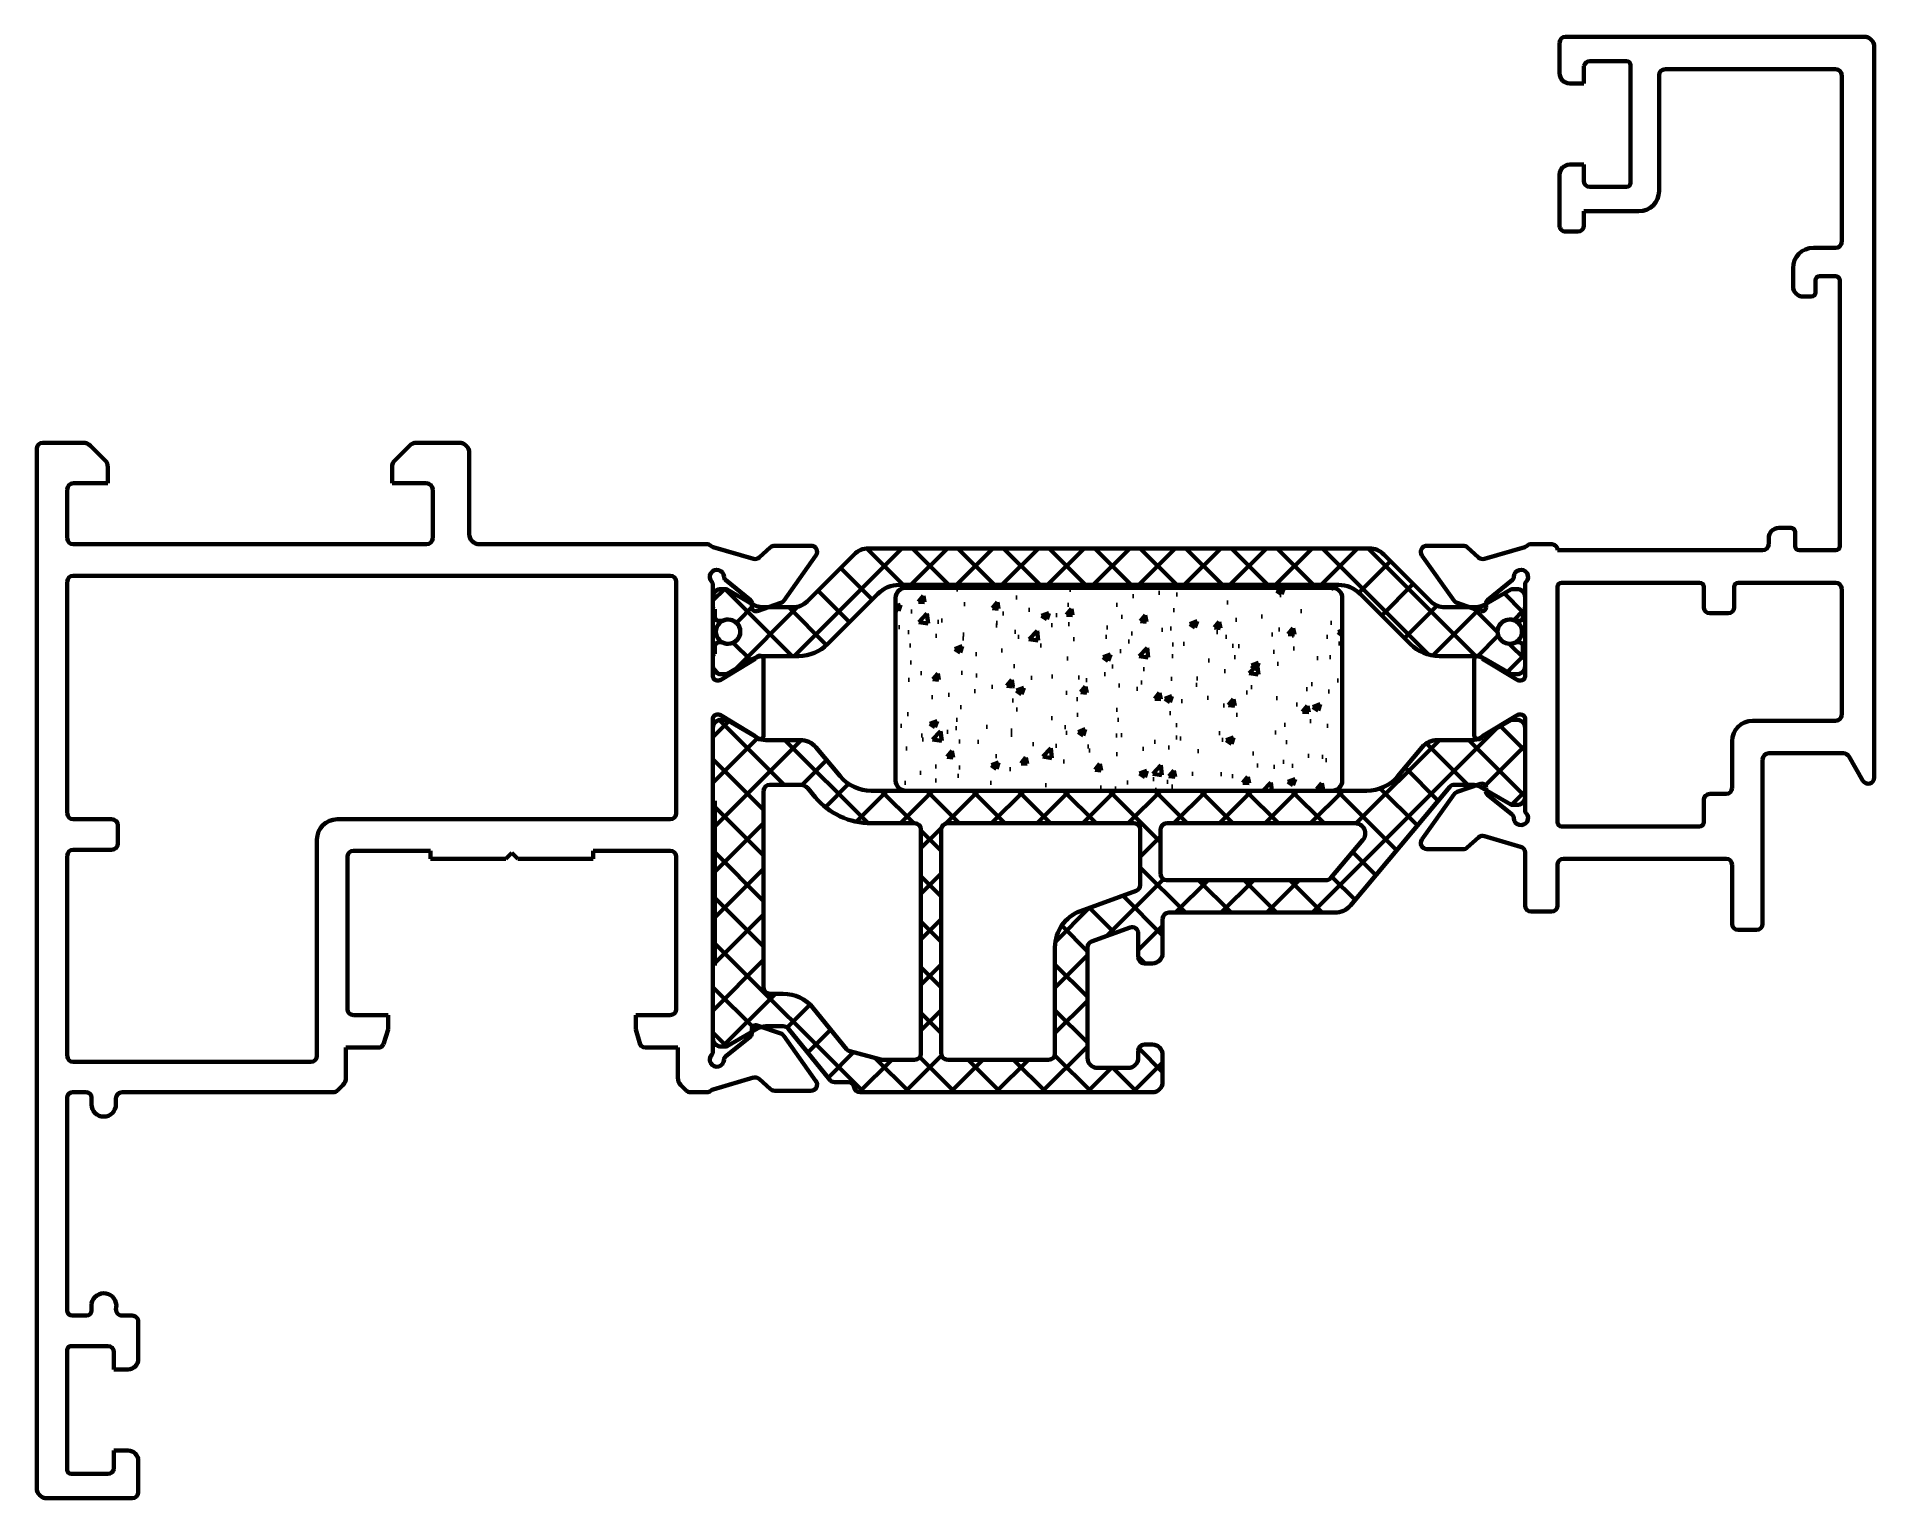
# Model space of a CAD drawing. Header units: millimetres. Extents: x 136.8 to 227.3, y 19.2 to 91.2.
import ezdxf

# ---------------------------------------------------------------- set-up
doc = ezdxf.new("R2010")
doc.units = ezdxf.units.MM
pattern_1 = [(45, (-84.1637, 0), (-1.122532, 1.122532), []), (135, (-84.1637, 0), (-1.122532, -1.122532), [])]

msp = doc.modelspace()

# ---------------------------------------------------------------- hatches: boundary and pattern name
at = {"lineweight": 100}
h = msp.add_hatch(dxfattribs=at)
h.set_pattern_fill('ANSI37', color=8, scale=0.5, style=0)
h.set_pattern_definition(pattern_1)
h.paths.add_polyline_path([(203.111, 65.677, 0.198912), (202.404, 65.97), (190.068, 65.97), (177.732, 65.97, 0.198912), (177.025, 65.677), (174.711, 63.363, -0.198912), (174.004, 63.07), (172.609, 63.07, -0.131652), (172.009, 63.231), (170.775, 63.943, 0.131652), (170.675, 63.97), (170.468, 63.97, 0.414214), (170.068, 63.57), (170.068, 63.07, 0.414214), (170.168, 62.97), (170.168, 62.595, 0.499842), (170.424, 62.403, 0.176375), (170.56, 62.412, -0.551005), (171.418, 61.87, -0.548704), (170.564, 61.326, 0.181898), (170.424, 61.337, 0.499842), (170.168, 61.145), (170.168, 60.77, 0.414214), (170.068, 60.67), (170.068, 60.17, 0.414214), (170.468, 59.77), (170.675, 59.77, 0.131652), (170.775, 59.797), (172.009, 60.509, -0.131652), (172.609, 60.67), (174.301, 60.67, 0.198912), (175.715, 61.256), (178.19, 63.731, -0.198912), (179.25, 64.17), (190.068, 64.17), (200.885, 64.17, -0.198912), (201.946, 63.731), (204.421, 61.256, 0.198912), (205.835, 60.67), (207.527, 60.67, -0.131652), (208.127, 60.509), (209.361, 59.797, 0.131652), (209.461, 59.77), (209.668, 59.77, 0.414214), (210.068, 60.17), (210.068, 60.67, 0.414214), (209.968, 60.77), (209.968, 61.145, 0.499842), (209.712, 61.337, 0.181925), (209.571, 61.326, -1.575631), (209.575, 62.412, 0.176826), (209.712, 62.403, 0.499842), (209.968, 62.595), (209.968, 62.97, 0.414214), (210.068, 63.07), (210.068, 63.57, 0.414214), (209.668, 63.97), (209.461, 63.97, 0.131652), (209.361, 63.943), (208.127, 63.231, -0.131652), (207.527, 63.07), (206.132, 63.07, -0.198912), (205.425, 63.363)])
h = msp.add_hatch(dxfattribs=at)
h.set_pattern_fill('AR-CONC', color=8, scale=0.02, style=0)
h.set_pattern_definition([(50, (-84.1637, 0), (3.643693, -0.318782), [0.381, -4.191]), (355, (-84.1637, 0), (-0.70487, 3.821137), [0.3048, -3.35281]), (100.4514, (-83.86, -0.0266), (2.938825, 3.502355), [0.3238, -3.561805]), (46.1842, (-84.1637, 1.016), (5.42158, -0.84085), [0.5715, -6.2865]), (96.6356, (-83.712, 0.946), (4.74808, 4.94852), [0.4857, -5.34271]), (351.1842, (-84.164, 1.016), (4.74808, 4.94852), [0.4572, -5.02919]), (21, (-83.6557, 0.762), (3.032288, -2.045304), [0.381, -4.191]), (326, (-83.6557, 0.762), (1.23604, 3.68376), [0.3048, -3.3528]), (71.4514, (-83.403, 0.5916), (4.26833, 1.638455), [0.3238, -3.5618]), (37.5, (-84.1637, 0), (0.061772, 1.691101), [0, -3.31216, 0, -3.4036, 0, -3.3655]), (7.5, (-84.1637, 0), (1.336393, 2.003611), [0, -1.94056, 0, -3.23596, 0, -1.2827]), (327.5, (-85.2966, 0), (2.711812, -0.114575), [0, -1.27, 0, -3.9624, 0, -5.2578]), (317.5, (-85.8046, 0), (2.962584, 0.50853), [0, -1.651, 0, -2.63144, 0, -3.7338])])
edge = h.paths.add_edge_path()
edge.add_line((179.568, 64.031), (200.568, 64.031))
edge.add_arc((200.568, 63.531), 0.5, 0, 90, ccw=False)
edge.add_line((201.068, 63.531), (201.068, 54.531))
edge.add_arc((200.568, 54.531), 0.5, -90, 0, ccw=False)
edge.add_line((200.568, 54.031), (179.568, 54.031))
edge.add_arc((179.568, 54.531), 0.5, 180, 270, ccw=False)
edge.add_line((179.068, 54.531), (179.068, 63.531))
edge.add_arc((179.568, 63.531), 0.5, 90, 180, ccw=False)
h = msp.add_hatch(dxfattribs=at)
h.set_pattern_fill('ANSI37', color=8, scale=0.5, style=0)
h.set_pattern_definition(pattern_1)
edge = h.paths.add_edge_path(flags=16)
edge.add_arc((188.818, 46.318), 1.9, 110, 180)
edge.add_line((186.918, 46.318), (186.918, 41.078))
edge.add_arc((186.618, 41.078), 0.3, 270, 360, ccw=False)
edge.add_line((186.618, 40.778), (181.618, 40.778))
edge.add_arc((181.618, 41.078), 0.3, 180, 270, ccw=False)
edge.add_line((181.318, 41.078), (181.318, 52.131))
edge.add_arc((181.618, 52.131), 0.3, 90, 180, ccw=False)
edge.add_line((181.618, 52.431), (190.818, 52.431))
edge.add_arc((190.818, 52.131), 0.3, 0, 90, ccw=False)
edge.add_line((191.118, 52.131), (191.118, 49.387))
edge.add_arc((190.818, 49.387), 0.3, 290, 360, ccw=False)
edge.add_line((190.92, 49.105), (188.168, 48.103))
edge = h.paths.add_edge_path(flags=16)
edge.add_line((192.418, 52.431), (201.701, 52.431))
edge.add_arc((201.701, 51.931), 0.5, -40, 90, ccw=False)
edge.add_line((202.084, 51.609), (200.511, 49.735))
edge.add_arc((200.281, 49.928), 0.3, 270, 320, ccw=False)
edge.add_line((200.281, 49.628), (192.418, 49.628))
edge.add_arc((192.418, 49.928), 0.3, 180, 270, ccw=False)
edge.add_line((192.118, 49.928), (192.118, 52.131))
edge.add_arc((192.418, 52.131), 0.3, 90, 180, ccw=False)
edge = h.paths.add_edge_path(flags=16)
edge.add_arc((177.866, 56.031), 3.6, 220, 270)
edge.add_line((177.866, 52.431), (180.018, 52.431))
edge.add_arc((180.018, 52.131), 0.3, 0, 90, ccw=False)
edge.add_line((180.318, 52.131), (180.318, 41.078))
edge.add_arc((180.018, 41.078), 0.3, -90, 0, ccw=False)
edge.add_line((180.018, 40.778), (178.418, 40.778))
edge.add_arc((178.418, 41.078), 0.3, 255, 270, ccw=False)
edge.add_line((178.34, 40.788), (176.813, 41.197))
edge.add_arc((176.89, 41.487), 0.3, 219.03224, 255, ccw=False)
edge.add_line((176.657, 41.298), (175.012, 43.327))
edge.add_arc((173.537, 42.13), 1.9, 39.03224, 90)
edge.add_line((173.537, 44.03), (172.868, 44.03))
edge.add_arc((172.868, 44.33), 0.3, 180, 270, ccw=False)
edge.add_line((172.568, 44.33), (172.568, 54.031))
edge.add_arc((172.868, 54.031), 0.3, 90, 180, ccw=False)
edge.add_line((172.868, 54.331), (174.36, 54.331))
edge.add_arc((174.36, 53.831), 0.5, 40, 90, ccw=False)
edge.add_line((174.743, 54.152), (175.109, 53.717))
edge = h.paths.add_edge_path()
edge.add_line((191.718, 41.528), (191.318, 41.528))
edge.add_arc((191.318, 41.228), 0.3, 90, 180)
edge.add_line((191.018, 41.228), (191.018, 40.878))
edge.add_arc((190.518, 40.878), 0.5, -90, 0, ccw=False)
edge.add_line((190.518, 40.378), (189.018, 40.378))
edge.add_arc((189.018, 40.878), 0.5, 180, 270, ccw=False)
edge.add_line((188.518, 40.878), (188.518, 46.318))
edge.add_arc((188.818, 46.318), 0.3, 110, 180, ccw=False)
edge.add_line((188.715, 46.599), (190.615, 47.291))
edge.add_arc((190.718, 47.009), 0.3, 0, 110, ccw=False)
edge.add_line((191.018, 47.009), (191.018, 45.828))
edge.add_arc((191.318, 45.828), 0.3, 180, 270)
edge.add_line((191.318, 45.528), (191.718, 45.528))
edge.add_arc((191.718, 46.028), 0.5, 270, 359.51293)
edge.add_line((192.218, 46.024), (192.218, 47.728))
edge.add_arc((192.518, 47.728), 0.3, 90, 180, ccw=False)
edge.add_line((192.518, 48.028), (200.701, 48.028))
edge.add_arc((200.701, 49.028), 1, 270, 320)
edge.add_line((201.467, 48.385), (206.366, 54.224))
edge.add_arc((206.596, 54.031), 0.3, 90, 140, ccw=False)
edge.add_line((206.596, 54.331), (207.461, 54.331))
edge.add_arc((207.461, 53.531), 0.8, 60.0003, 90, ccw=False)
edge.add_line((207.861, 54.223), (209.361, 53.357))
edge.add_arc((209.461, 53.531), 0.2, 240.0003, 270)
edge.add_line((209.461, 53.331), (209.668, 53.331))
edge.add_arc((209.668, 53.731), 0.4, 270, 360)
edge.add_line((210.068, 53.731), (210.068, 57.131))
edge.add_arc((209.668, 57.131), 0.4, 0, 90)
edge.add_line((209.668, 57.531), (209.461, 57.531))
edge.add_arc((209.461, 57.331), 0.2, 90, 119.9997)
edge.add_line((209.361, 57.504), (207.861, 56.638))
edge.add_arc((207.461, 57.331), 0.8, 270, 299.9997, ccw=False)
edge.add_line((207.461, 56.531), (205.766, 56.531))
edge.add_arc((205.766, 55.531), 1, 90, 140)
edge.add_line((205, 56.173), (203.801, 54.745))
edge.add_arc((202.269, 56.031), 2, 270, 320, ccw=False)
edge.add_line((202.269, 54.031), (177.866, 54.031))
edge.add_arc((177.866, 56.031), 2, 220, 270, ccw=False)
edge.add_line((176.334, 54.745), (175.136, 56.173))
edge.add_arc((174.37, 55.531), 1, 40, 90)
edge.add_line((174.37, 56.531), (172.674, 56.531))
edge.add_arc((172.674, 57.331), 0.8, 240.0003, 270, ccw=False)
edge.add_line((172.274, 56.638), (170.774, 57.504))
edge.add_arc((170.674, 57.331), 0.2, 60.0003, 90)
edge.add_line((170.674, 57.531), (170.468, 57.531))
edge.add_arc((170.468, 57.131), 0.4, 90, 180)
edge.add_line((170.068, 57.131), (170.068, 53.531))
edge.add_line((170.068, 53.531), (170.168, 53.531))
edge.add_line((170.168, 53.531), (170.168, 45.43))
edge.add_line((170.168, 45.43), (170.068, 45.43))
edge.add_line((170.068, 45.43), (170.068, 41.83))
edge.add_arc((170.468, 41.83), 0.4, 180, 270)
edge.add_line((170.468, 41.43), (170.674, 41.43))
edge.add_arc((170.674, 41.63), 0.2, 270, 299.9997)
edge.add_line((170.774, 41.457), (172.274, 42.323))
edge.add_arc((172.674, 41.63), 0.8, 90, 119.9997, ccw=False)
edge.add_line((172.674, 42.43), (173.537, 42.43))
edge.add_arc((173.537, 42.13), 0.3, 39.03224, 90, ccw=False)
edge.add_line((173.77, 42.319), (175.821, 39.789))
edge.add_arc((176.054, 39.978), 0.3, 219.03224, 270)
edge.add_line((176.054, 39.678), (176.726, 39.678))
edge.add_arc((176.726, 39.378), 0.3, 9.59407, 90, ccw=False)
edge.add_arc((177.318, 39.478), 0.3, 189.59407, 270)
edge.add_line((177.318, 39.178), (191.718, 39.178))
edge.add_arc((191.718, 39.678), 0.5, 270, 360)
edge.add_line((192.218, 39.678), (192.218, 41.028))
edge.add_arc((191.718, 41.028), 0.5, 0, 90)

# ---------------------------------------------------------------- linework, layer by layer
at = {"lineweight": 100, "ltscale": 10}
for p, q in [((211.768, 89.378), (211.768, 90.878)), ((212.068, 91.178), (226.768, 91.178)), ((227.268, 90.678), (227.268, 54.678)), ((212.971, 89.737), (212.965, 88.878)), ((215.068, 89.978), (213.265, 89.978)), ((215.268, 83.978), (215.268, 89.778)), ((212.965, 88.878), (212.268, 88.878)), ((216.668, 89.278), (216.668, 83.578)), ((225.368, 89.578), (216.968, 89.578)), ((225.668, 81.078), (225.668, 89.278)), ((211.768, 81.878), (211.768, 84.382)), ((212.268, 84.878), (212.965, 84.878)), ((212.965, 84.878), (212.965, 84.078)), ((213.265, 83.778), (215.068, 83.778)), ((215.668, 82.578), (212.968, 82.578)), ((212.968, 82.578), (212.968, 81.878)), ((212.668, 81.578), (212.068, 81.578)), ((224.268, 80.778), (225.368, 80.778)), ((223.268, 78.878), (223.268, 79.778)), ((224.368, 79.178), (224.368, 78.578)), ((225.368, 79.378), (224.568, 79.378)), ((225.568, 66.078), (225.568, 79.178)), ((224.168, 78.378), (223.768, 78.378)), ((136.768, 19.678), (136.768, 70.878)), ((137.068, 71.178), (139.061, 71.178)), ((139.414, 71.031), (140.121, 70.324)), ((154.414, 70.324), (155.121, 71.031)), ((155.475, 71.178), (157.568, 71.178)), ((158.068, 70.678), (158.068, 66.678)), ((140.268, 69.971), (140.268, 69.178)), ((154.268, 69.178), (154.268, 69.971)), ((138.268, 68.878), (138.268, 66.478)), ((140.268, 69.178), (138.568, 69.178)), ((155.968, 69.178), (154.268, 69.178)), ((156.268, 66.478), (156.268, 68.878)), ((222.568, 66.978), (223.168, 66.978)), ((138.568, 66.178), (155.968, 66.178)), ((158.568, 66.178), (169.768, 66.178)), ((173.114, 66.103), (174.9, 66.103)), ((205.236, 66.103), (207.021, 66.103)), ((210.368, 66.178), (211.368, 66.178)), ((222.068, 66.178), (222.068, 66.478)), ((223.368, 66.778), (223.368, 66.078)), ((170.081, 66.039), (172.066, 65.454)), ((172.351, 65.519), (172.914, 66.026)), ((175.144, 65.629), (173.562, 63.394)), ((206.573, 63.394), (204.991, 65.629)), ((207.222, 66.026), (207.784, 65.519)), ((208.07, 65.454), (210.055, 66.039)), ((211.668, 65.878), (221.768, 65.878)), ((223.568, 65.878), (225.368, 65.878)), ((138.268, 64.328), (138.268, 52.928)), ((167.968, 64.628), (138.568, 64.628)), ((168.268, 52.928), (168.268, 64.328)), ((171.916, 63.426), (170.692, 64.415)), ((209.443, 64.415), (208.219, 63.426)), ((218.668, 64.278), (211.868, 64.278)), ((225.368, 64.278), (220.568, 64.278)), ((170.068, 64.19), (170.068, 64.19)), ((170.068, 64.19), (170.068, 59.667)), ((210.068, 59.667), (210.068, 64.19)), ((211.668, 64.078), (211.668, 52.478)), ((218.868, 63.078), (218.868, 64.078)), ((220.368, 64.078), (220.368, 63.078)), ((225.668, 57.778), (225.668, 63.978)), ((171.987, 63.076), (171.99, 63.267)), ((173.415, 63.284), (172.252, 62.883)), ((207.883, 62.883), (206.72, 63.284)), ((208.145, 63.267), (208.149, 63.076)), ((220.068, 62.778), (219.168, 62.778)), ((170.492, 59.511), (172.173, 60.537)), ((172.568, 60.49), (172.568, 56.766)), ((207.568, 56.766), (207.568, 60.49)), ((207.962, 60.537), (209.644, 59.511)), ((170.268, 59.467), (170.336, 59.467)), ((209.8, 59.467), (209.868, 59.467)), ((170.068, 57.588), (170.068, 41.166)), ((170.336, 57.788), (170.268, 57.788)), ((172.173, 56.719), (170.492, 57.744)), ((209.644, 57.744), (207.962, 56.719)), ((209.868, 57.788), (209.8, 57.788)), ((210.068, 53.066), (210.068, 57.588)), ((221.268, 57.478), (225.368, 57.478)), ((220.268, 54.178), (220.268, 56.478)), ((221.768, 55.578), (221.768, 47.478)), ((225.755, 55.878), (222.068, 55.878)), ((226.708, 54.528), (226.015, 55.728)), ((206.72, 53.972), (207.883, 54.372)), ((204.991, 51.626), (206.573, 53.861)), ((208.149, 54.18), (208.145, 53.989)), ((208.219, 53.83), (209.443, 52.841)), ((218.868, 52.478), (218.868, 53.578)), ((219.168, 53.878), (219.968, 53.878)), ((138.568, 52.628), (140.468, 52.628)), ((151.568, 52.628), (167.968, 52.628)), ((140.768, 52.328), (140.768, 51.428)), ((150.568, 40.978), (150.568, 51.628)), ((207.784, 51.737), (207.222, 51.23)), ((209.852, 51.276), (208.07, 51.801)), ((211.868, 52.278), (218.668, 52.278)), ((138.268, 50.828), (138.268, 40.978)), ((140.468, 51.128), (138.568, 51.128)), ((152.068, 50.778), (152.068, 43.278)), ((156.168, 51.078), (152.368, 51.078)), ((156.168, 50.678), (156.168, 51.078)), ((160.168, 50.978), (159.868, 50.678)), ((160.468, 50.678), (160.168, 50.978)), ((167.968, 51.078), (164.168, 51.078)), ((164.168, 51.078), (164.168, 50.678)), ((168.268, 43.278), (168.268, 50.778)), ((207.021, 51.153), (205.236, 51.153)), ((210.068, 48.378), (210.068, 50.988)), ((159.868, 50.678), (156.168, 50.678)), ((164.168, 50.678), (160.468, 50.678)), ((211.668, 50.378), (211.668, 48.378)), ((219.968, 50.678), (211.968, 50.678)), ((220.268, 47.478), (220.268, 50.378)), ((211.368, 48.078), (210.368, 48.078)), ((221.468, 47.178), (220.568, 47.178)), ((152.368, 42.978), (154.068, 42.978)), ((154.068, 42.978), (154.068, 42.278)), ((166.268, 42.278), (166.268, 42.978)), ((166.268, 42.978), (167.968, 42.978)), ((154.068, 42.278), (153.851, 41.544)), ((166.455, 41.644), (166.268, 42.278)), ((170.692, 40.94), (171.916, 41.929)), ((171.99, 42.089), (171.987, 42.279)), ((172.252, 42.472), (173.415, 42.072)), ((173.562, 41.961), (175.144, 39.726)), ((153.582, 41.378), (151.993, 41.378)), ((151.993, 41.378), (151.993, 39.885)), ((168.343, 41.378), (166.753, 41.378)), ((168.343, 39.885), (168.343, 41.378)), ((138.568, 40.678), (150.268, 40.678)), ((172.066, 39.901), (170.081, 39.316)), ((172.914, 39.33), (172.351, 39.836)), ((138.268, 38.928), (138.268, 28.428)), ((139.218, 39.178), (138.518, 39.178)), ((139.468, 38.578), (139.468, 38.928)), ((151.368, 39.178), (140.968, 39.178)), ((151.846, 39.531), (151.581, 39.266)), ((168.755, 39.266), (168.489, 39.531)), ((169.768, 39.178), (168.967, 39.178)), ((174.9, 39.253), (173.114, 39.253)), ((140.668, 38.878), (140.668, 38.578)), ((138.518, 28.178), (139.218, 28.178)), ((139.468, 28.428), (139.468, 28.778)), ((140.968, 28.178), (141.468, 28.178)), ((141.768, 27.878), (141.768, 26.024)), ((138.268, 26.478), (138.268, 20.578)), ((140.271, 26.678), (138.468, 26.678)), ((140.571, 25.528), (140.571, 26.378)), ((141.268, 25.528), (140.571, 25.528)), ((140.565, 20.619), (140.571, 21.528)), ((140.571, 21.528), (141.268, 21.528)), ((141.768, 21.028), (141.768, 19.478)), ((138.468, 20.378), (140.271, 20.378)), ((141.468, 19.178), (137.268, 19.178))]:
    msp.add_line(p, q, dxfattribs=at)
at = {"color": 8, "lineweight": 100}
for p, q in [((177.025, 65.677), (174.711, 63.363)), ((190.068, 65.97), (177.732, 65.97)), ((202.404, 65.97), (190.068, 65.97)), ((205.425, 63.363), (203.111, 65.677)), ((170.068, 63.07), (170.068, 63.57)), ((170.675, 63.97), (170.468, 63.97)), ((172.009, 63.231), (170.775, 63.943)), ((175.715, 61.256), (178.19, 63.731)), ((179.068, 54.531), (179.068, 63.531)), ((179.25, 64.17), (190.068, 64.17)), ((179.568, 64.031), (200.568, 64.031)), ((190.068, 64.17), (200.885, 64.17)), ((201.068, 63.531), (201.068, 54.531)), ((201.946, 63.731), (204.421, 61.256)), ((209.361, 63.943), (208.127, 63.231)), ((209.668, 63.97), (209.461, 63.97)), ((210.068, 63.07), (210.068, 63.57)), ((170.168, 62.595), (170.168, 62.97)), ((174.004, 63.07), (172.609, 63.07)), ((207.527, 63.07), (206.132, 63.07)), ((209.968, 62.595), (209.968, 62.97)), ((170.48, 62.395), (170.368, 62.395)), ((209.656, 62.395), (209.768, 62.395)), ((170.068, 60.67), (170.068, 60.17)), ((170.168, 61.145), (170.168, 60.77)), ((170.48, 61.345), (170.368, 61.345)), ((172.609, 60.67), (174.301, 60.67)), ((205.835, 60.67), (207.527, 60.67)), ((209.768, 61.345), (209.656, 61.345)), ((209.968, 60.77), (209.968, 61.145)), ((210.068, 60.17), (210.068, 60.67)), ((170.468, 59.77), (170.675, 59.77)), ((170.775, 59.797), (172.009, 60.509)), ((208.127, 60.509), (209.361, 59.797)), ((209.461, 59.77), (209.668, 59.77)), ((170.068, 57.131), (170.068, 53.531)), ((170.674, 57.531), (170.468, 57.531)), ((172.274, 56.638), (170.774, 57.504)), ((209.361, 57.504), (207.861, 56.638)), ((209.668, 57.531), (209.461, 57.531)), ((210.068, 53.731), (210.068, 57.131)), ((174.37, 56.531), (172.674, 56.531)), ((176.334, 54.745), (175.136, 56.173)), ((205, 56.173), (203.801, 54.745)), ((207.461, 56.531), (205.766, 56.531)), ((172.868, 54.331), (174.36, 54.331)), ((206.596, 54.331), (207.461, 54.331)), ((170.068, 53.531), (170.168, 53.531)), ((170.168, 53.531), (170.168, 45.43)), ((172.568, 44.33), (172.568, 54.031)), ((174.743, 54.152), (175.109, 53.717)), ((202.269, 54.031), (177.866, 54.031)), ((200.568, 54.031), (179.568, 54.031)), ((201.467, 48.385), (206.366, 54.224)), ((207.861, 54.223), (209.361, 53.357)), ((209.461, 53.331), (209.668, 53.331)), ((177.866, 52.431), (180.018, 52.431)), ((180.318, 52.131), (180.318, 41.078)), ((181.318, 41.078), (181.318, 52.131)), ((181.618, 52.431), (190.818, 52.431)), ((191.118, 52.131), (191.118, 49.387)), ((192.118, 52.131), (192.118, 49.928)), ((201.701, 52.431), (192.418, 52.431)), ((200.511, 49.735), (202.084, 51.609)), ((190.92, 49.105), (188.168, 48.103)), ((192.418, 49.628), (200.281, 49.628)), ((192.518, 48.028), (200.701, 48.028)), ((188.715, 46.599), (190.615, 47.291)), ((192.218, 46.024), (192.218, 47.728)), ((186.918, 46.318), (186.918, 41.078)), ((188.518, 40.878), (188.518, 46.318)), ((191.018, 47.009), (191.018, 45.828)), ((170.168, 45.43), (170.068, 45.43)), ((170.068, 45.43), (170.068, 41.83)), ((191.318, 45.528), (191.718, 45.528)), ((173.537, 44.03), (172.868, 44.03)), ((176.657, 41.298), (175.012, 43.327)), ((170.774, 41.457), (172.274, 42.323)), ((172.674, 42.43), (173.537, 42.43)), ((173.77, 42.319), (175.821, 39.789)), ((170.468, 41.43), (170.674, 41.43)), ((178.34, 40.788), (176.813, 41.197)), ((180.018, 40.778), (178.418, 40.778)), ((186.618, 40.778), (181.618, 40.778)), ((191.018, 41.228), (191.018, 40.878)), ((191.718, 41.528), (191.318, 41.528)), ((192.218, 39.678), (192.218, 41.028)), ((190.518, 40.378), (189.018, 40.378)), ((176.054, 39.678), (176.726, 39.678)), ((177.318, 39.178), (191.718, 39.178))]:
    msp.add_line(p, q, dxfattribs=at)
for centre in [(170.818, 61.87), (209.318, 61.87)]:
    msp.add_circle(centre, 0.6, dxfattribs=at)
at = {"lineweight": 100, "ltscale": 10}
for centre, radius, start, end in [((212.068, 90.878), 0.3, 90, 180), ((226.768, 90.678), 0.5, 360, 90), ((213.265, 89.678), 0.3, 90, 168.69007), ((215.068, 89.778), 0.2, 0, 90), ((212.268, 89.378), 0.5, 180, 270), ((216.968, 89.278), 0.3, 90, 180), ((225.368, 89.278), 0.3, 0, 90), ((212.268, 84.378), 0.5, 90, 179.51293), ((213.265, 84.078), 0.3, 180, 270), ((215.068, 83.978), 0.2, 270, 0), ((215.668, 83.578), 1, 270.00012, 0), ((212.068, 81.878), 0.3, 179.99842, 270.00012), ((212.668, 81.878), 0.3, 270.00012, 359.99842), ((224.268, 79.778), 1, 90, 180), ((225.368, 81.078), 0.3, 270, 0), ((223.768, 78.878), 0.5, 180, 270), ((224.568, 79.178), 0.2, 90, 180), ((225.368, 79.178), 0.2, 0, 90), ((224.168, 78.578), 0.2, 270, 0), ((137.068, 70.878), 0.3, 90, 180), ((139.061, 70.678), 0.5, 45, 90), ((155.475, 70.678), 0.5, 90, 135), ((157.568, 70.678), 0.5, 0, 90), ((139.768, 69.971), 0.5, 0, 45), ((154.768, 69.971), 0.5, 135, 180), ((138.568, 68.878), 0.3, 90, 180), ((155.968, 68.878), 0.3, 0, 90), ((222.568, 66.478), 0.5, 90, 180), ((223.168, 66.778), 0.2, 0, 90), ((138.568, 66.478), 0.3, 180, 270), ((155.968, 66.478), 0.3, 270, 360), ((158.568, 66.678), 0.5, 180, 270), ((169.768, 65.878), 0.3, 48.45809, 90), ((170.166, 66.327), 0.3, 228.45809, 253.58063), ((173.114, 65.803), 0.3, 90, 132), ((174.9, 65.803), 0.3, 324.70877, 90), ((205.236, 65.803), 0.3, 90, 215.29123), ((207.021, 65.803), 0.3, 48, 90), ((209.97, 66.327), 0.3, 286.41937, 311.54262), ((210.368, 65.878), 0.3, 90, 131.54262), ((211.368, 65.878), 0.3, 359.99995, 90), ((221.768, 66.178), 0.3, 270, 0), ((223.568, 66.078), 0.2, 180, 270), ((225.368, 66.078), 0.2, 270, 0), ((172.15, 65.742), 0.3, 253.58063, 312), ((207.985, 65.742), 0.3, 228, 286.41937), ((138.568, 64.328), 0.3, 90, 180), ((167.968, 64.328), 0.3, 360, 90), ((170.268, 64.567), 0.35, 0.33668, 223.33968), ((169.868, 64.19), 0.2, 0.00058, 43.343), ((170.818, 64.571), 0.2, 180.33501, 231.0594), ((209.318, 64.571), 0.2, 308.9406, 359.66499), ((209.868, 64.567), 0.35, 316.66032, 179.66332), ((210.268, 64.19), 0.2, 136.65789, 180.00031), ((211.868, 64.078), 0.2, 90, 180), ((218.668, 64.078), 0.2, 0, 90), ((220.568, 64.078), 0.2, 90, 180), ((225.368, 63.978), 0.3, 360, 90), ((171.79, 63.27), 0.2, 359, 51.05936), ((173.318, 63.568), 0.3, 289, 324.70877), ((206.818, 63.568), 0.3, 215.29123, 251), ((208.345, 63.27), 0.2, 128.94064, 181), ((172.187, 63.072), 0.2, 179, 289), ((207.949, 63.072), 0.2, 251, 1), ((219.168, 63.078), 0.3, 180, 270), ((220.068, 63.078), 0.3, 270, 360), ((172.368, 60.49), 0.2, 360, 166.37779), ((207.768, 60.49), 0.2, 13.62221, 180), ((170.268, 59.667), 0.2, 180, 270), ((170.336, 59.767), 0.3, 270, 301.38013), ((209.8, 59.767), 0.3, 238.61987, 270), ((209.868, 59.667), 0.2, 270, 0), ((170.268, 57.588), 0.2, 90, 180), ((170.336, 57.488), 0.3, 58.61987, 90), ((209.8, 57.488), 0.3, 90, 121.38013), ((209.868, 57.588), 0.2, 360, 90), ((221.268, 56.478), 1, 90, 180), ((225.368, 57.778), 0.3, 270, 0), ((172.368, 56.766), 0.2, 193.62221, 0), ((207.768, 56.766), 0.2, 180, 346.37779), ((222.068, 55.578), 0.3, 90, 180), ((225.755, 55.578), 0.3, 30, 90), ((207.949, 54.183), 0.2, 359, 109), ((226.968, 54.678), 0.3, 210, 0), ((206.818, 53.688), 0.3, 109, 144.70877), ((208.345, 53.985), 0.2, 179, 231.05936), ((219.168, 53.578), 0.3, 90, 180), ((219.968, 54.178), 0.3, 270, 360), ((138.568, 52.928), 0.3, 180, 270), ((140.468, 52.328), 0.3, 0, 90), ((151.568, 51.628), 1, 90, 180), ((167.968, 52.928), 0.3, 270, 0), ((209.318, 52.685), 0.2, 0.33501, 51.0594), ((209.868, 52.688), 0.35, 180.33668, 43.33968), ((210.268, 53.066), 0.2, 179.99969, 223.34211), ((205.236, 51.453), 0.3, 144.70877, 270), ((207.985, 51.514), 0.3, 73.58063, 132), ((211.868, 52.478), 0.2, 180, 270), ((218.668, 52.478), 0.2, 270, 0), ((138.568, 50.828), 0.3, 90, 180), ((140.468, 51.428), 0.3, 270, 0), ((152.368, 50.778), 0.3, 90, 180), ((167.968, 50.778), 0.3, 0, 90), ((207.021, 51.453), 0.3, 270, 312), ((209.768, 50.988), 0.3, 0, 73.58063), ((211.968, 50.378), 0.3, 90, 180), ((219.968, 50.378), 0.3, 360, 90), ((210.368, 48.378), 0.3, 180, 270), ((211.368, 48.378), 0.3, 270, 360), ((220.568, 47.478), 0.3, 180, 270), ((221.468, 47.478), 0.3, 270, 0), ((152.368, 43.278), 0.3, 180, 270), ((167.968, 43.278), 0.3, 270, 360), ((166.753, 41.678), 0.3, 186.37937, 270), ((171.79, 42.085), 0.2, 308.94064, 1), ((172.187, 42.283), 0.2, 71, 181), ((173.318, 41.788), 0.3, 35.29123, 71), ((138.568, 40.978), 0.3, 180, 270), ((150.268, 40.978), 0.3, 270, 360), ((153.582, 41.678), 0.3, 270, 333.43495), ((170.268, 40.788), 0.35, 136.66032, 359.66332), ((169.868, 41.166), 0.2, 316.65789, 0.00031), ((170.818, 40.785), 0.2, 128.9406, 179.66499), ((151.493, 39.885), 0.5, 315, 360), ((168.843, 39.885), 0.5, 180, 225), ((172.15, 39.613), 0.3, 48, 106.41937), ((138.518, 38.928), 0.25, 90, 180), ((139.218, 38.928), 0.25, 360, 90), ((140.968, 38.878), 0.3, 90, 180), ((151.368, 39.478), 0.3, 270, 315), ((168.967, 39.478), 0.3, 225, 269.99997), ((169.768, 39.478), 0.3, 269.99997, 311.54192), ((170.166, 39.029), 0.3, 106.41937, 131.54192), ((173.114, 39.553), 0.3, 228, 270), ((174.9, 39.553), 0.3, 270, 35.29123), ((140.068, 38.578), 0.6, 180, 0), ((140.073, 28.659), 0.617, 351.95481, 168.88504), ((138.518, 28.428), 0.25, 180, 270), ((139.218, 28.428), 0.25, 270, 0), ((140.968, 28.478), 0.3, 161.56486, 270), ((141.468, 27.878), 0.3, 359.99872, 90), ((138.468, 26.478), 0.2, 90, 180), ((140.271, 26.378), 0.3, 0, 90), ((141.268, 26.028), 0.5, 270, 359.51293), ((141.268, 21.028), 0.5, 0, 90), ((138.468, 20.578), 0.2, 180, 270), ((140.271, 20.678), 0.3, 270, 348.69007), ((137.268, 19.678), 0.5, 180, 270), ((141.468, 19.478), 0.3, 270, 0)]:
    msp.add_arc(centre, radius, start, end, dxfattribs=at)
at = {"color": 8, "lineweight": 100}
for centre, radius, start, end in [((177.732, 64.97), 1, 90, 135), ((202.404, 64.97), 1, 45, 90), ((170.468, 63.57), 0.4, 90, 180.00061), ((170.675, 63.77), 0.2, 60, 90), ((174.004, 64.07), 1, 270, 315), ((179.25, 62.67), 1.5, 90, 135), ((179.568, 63.531), 0.5, 90, 180), ((200.568, 63.531), 0.5, 0, 90), ((200.885, 62.67), 1.5, 45, 90), ((206.132, 64.07), 1, 225, 270), ((209.461, 63.77), 0.2, 90, 120), ((209.668, 63.57), 0.4, 359.99939, 90), ((170.168, 63.07), 0.1, 180, 270), ((170.368, 62.595), 0.2, 180, 270), ((170.818, 61.87), 0.6, 241.04411, 118.95416), ((172.609, 64.27), 1.2, 240, 270), ((207.527, 64.27), 1.2, 270, 300), ((209.318, 61.87), 0.6, 61.04584, 298.95589), ((209.768, 62.595), 0.2, 270, 0), ((209.968, 63.07), 0.1, 270, 360), ((170.48, 62.595), 0.2, 270, 295.00783), ((209.656, 62.595), 0.2, 244.99217, 270), ((170.168, 60.67), 0.1, 90, 180), ((170.368, 61.145), 0.2, 90, 180), ((170.48, 61.145), 0.2, 64.99217, 90), ((172.609, 59.47), 1.2, 90, 120), ((174.301, 62.67), 2, 270, 315), ((205.835, 62.67), 2, 225, 270), ((207.527, 59.47), 1.2, 60, 90), ((209.656, 61.145), 0.2, 90, 115.00783), ((209.768, 61.145), 0.2, 360, 90), ((209.968, 60.67), 0.1, 360, 90), ((170.468, 60.17), 0.4, 180, 270), ((170.675, 59.97), 0.2, 270, 300), ((209.461, 59.97), 0.2, 240, 270), ((209.668, 60.17), 0.4, 270, 360), ((170.468, 57.131), 0.4, 90, 180), ((170.674, 57.331), 0.2, 60.0003, 90), ((209.461, 57.331), 0.2, 90, 119.9997), ((209.668, 57.131), 0.4, 360, 90), ((172.674, 57.331), 0.8, 240.0003, 270), ((174.37, 55.531), 1, 40, 90), ((205.766, 55.531), 1, 90, 140), ((207.461, 57.331), 0.8, 270, 299.9997), ((172.868, 54.031), 0.3, 90, 180), ((174.36, 53.831), 0.5, 40, 90), ((177.866, 56.031), 2, 220, 270), ((179.568, 54.531), 0.5, 180, 270), ((200.568, 54.531), 0.5, 270, 0), ((202.269, 56.031), 2, 270, 320), ((206.596, 54.031), 0.3, 90, 140), ((207.461, 53.531), 0.8, 60.0003, 90), ((177.866, 56.031), 3.6, 220, 270), ((209.668, 53.731), 0.4, 270, 0), ((209.461, 53.531), 0.2, 240.0003, 270), ((180.018, 52.131), 0.3, 0, 90), ((181.618, 52.131), 0.3, 90, 180), ((190.818, 52.131), 0.3, 360, 90), ((192.418, 52.131), 0.3, 90, 180), ((201.701, 51.931), 0.5, 320, 90), ((192.418, 49.928), 0.3, 180, 270), ((190.818, 49.387), 0.3, 290, 360), ((200.281, 49.928), 0.3, 270, 320), ((188.818, 46.318), 1.9, 110, 180), ((192.518, 47.728), 0.3, 90, 180), ((200.701, 49.028), 1, 270, 320), ((190.718, 47.009), 0.3, 360, 110), ((188.818, 46.318), 0.3, 110, 180), ((191.318, 45.828), 0.3, 180, 270), ((191.718, 46.028), 0.5, 270, 359.51293), ((172.868, 44.33), 0.3, 180, 270), ((173.537, 42.13), 1.9, 39.03224, 90), ((170.468, 41.83), 0.4, 180, 270), ((172.674, 41.63), 0.8, 90, 119.9997), ((173.537, 42.13), 0.3, 39.03224, 90), ((170.674, 41.63), 0.2, 270, 299.9997), ((176.89, 41.487), 0.3, 219.03224, 255), ((178.418, 41.078), 0.3, 255, 270), ((180.018, 41.078), 0.3, 270, 0), ((181.618, 41.078), 0.3, 180, 270), ((186.618, 41.078), 0.3, 270, 0), ((189.018, 40.878), 0.5, 180, 270), ((190.518, 40.878), 0.5, 270, 0), ((191.318, 41.228), 0.3, 90, 180), ((191.718, 41.028), 0.5, 360, 90), ((176.054, 39.978), 0.3, 219.03224, 270), ((176.726, 39.378), 0.3, 9.59407, 90), ((177.318, 39.478), 0.3, 189.59407, 270), ((191.718, 39.678), 0.5, 270, 0)]:
    msp.add_arc(centre, radius, start, end, dxfattribs=at)

doc.saveas('drawing.dxf')
